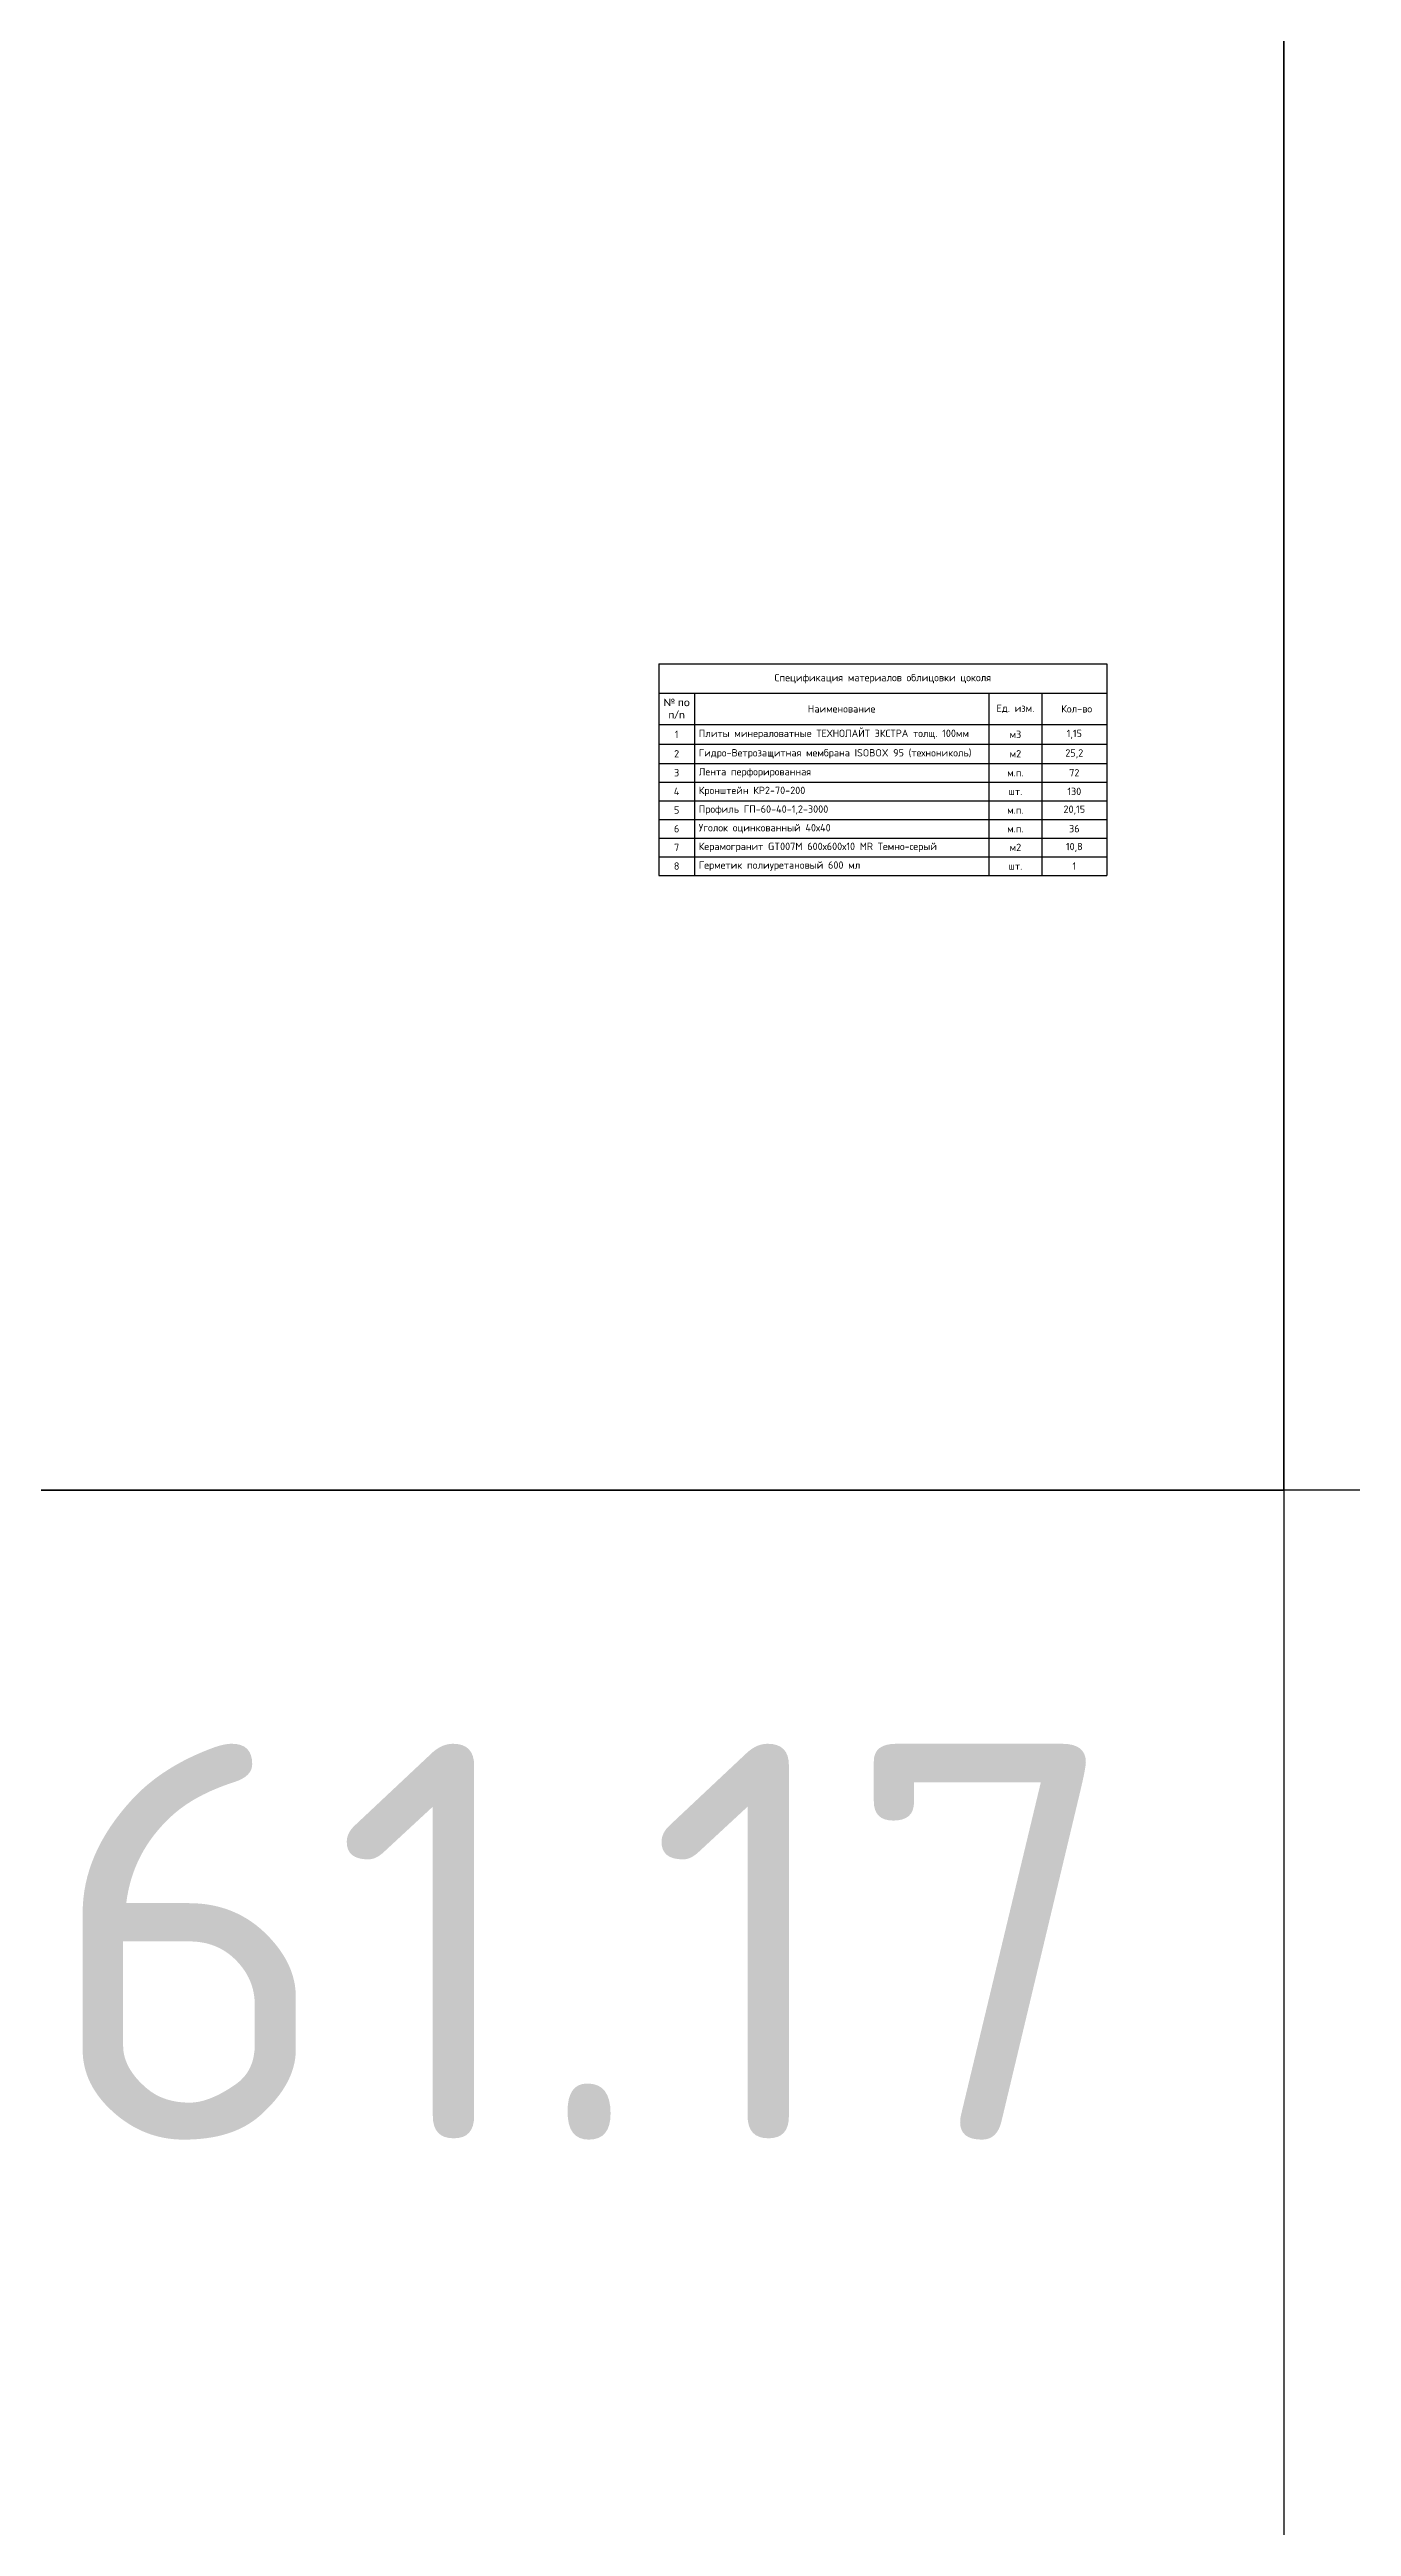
# Model space of a CAD drawing. Header units: millimetres. Extents: x -3689 to 2955806, y -724709 to -635850.
# Drawn here: x 2942281 to 2943926, y -721430 to -718301 of the extents above; entities that cross this region are included whole.
import ezdxf

# ---------------------------------------------------------------- set-up
doc = ezdxf.new("R2010")
doc.units = ezdxf.units.MM
doc.layers.add('_Выноска', color=7, linetype='Continuous', lineweight=15)
doc.layers.add('Стены', color=7, linetype='Continuous', lineweight=18)
doc.styles.add('стиль1', font='isocpeur.ttf')

# ---------------------------------------------------------------- blocks, each defined once
blk = doc.blocks.new('*T451')
at = {"layer": '_Выноска', "linetype": 'ByBlock', "lineweight": -2, "transparency": 16777216}
for p, q in [((0, 0), (565.7, 0)), ((565.7, 0), (565.7, -267.1)), ((0, -37.2), (565.7, -37.2)), ((0, -37.2), (0, -267.1)), ((44.7, -37.2), (44.7, -267.1)), ((416.8, -37.2), (416.8, -267.1)), ((483.8, -37.2), (483.8, -267.1)), ((0, -76.4), (565.7, -76.4)), ((0, -101.5), (565.7, -101.5)), ((0, -125.7), (565.7, -125.7)), ((0, -149.3), (565.7, -149.3)), ((0, -172.9), (565.7, -172.9)), ((0, -196.4), (565.7, -196.4)), ((0, -220), (565.7, -220)), ((0, -243.6), (565.7, -243.6)), ((0, -267.1), (565.7, -267.1))]:
    blk.add_line(p, q, dxfattribs=at)
at = {"layer": '_Выноска', "color": 0, "linetype": 'ByBlock', "lineweight": -2, "transparency": 16777216}
blk.add_line((0, 0), (0, -37.2), dxfattribs=at)
at = {"layer": '_Выноска', "color": 0, "transparency": 16777216, "char_height": 9.304}
for s, insert, width, attachment_point in [('{\\fISOCPEUR|b0|i0|c204|p34;Спецификация материалов облицовки цоколя}', (282.8, -18.6), 554.515, 5), ('{\\fCalibri|b0|i0|c204|p34;№ по \\fCalibri|b0|i0|c0|p34;n/n}', (22.3, -56.8), 33.494, 5), ('{\\fISOCPEUR|b0|i0|c204|p34;Наименование}', (230.7, -56.8), 360.993, 5), ('{\\fISOCPEUR|b0|i0|c0;Ед. изм.', (450.3, -56.8), 55.824, 5), ('{\\fISOCPEUR|b0|i0|c0; Кол-во ', (524.7, -56.8), 70.71, 5), ('{\\fISOCPEUR|b0|i0|c0;1', (22.3, -89), 33.494, 5), ('{\\fISOCPEUR|b0|i0|c0;Плиты минераловатные ТЕХНОЛАЙТ ЭКСТРА толщ. 100мм', (50.2, -89), 360.993, 4), ('{\\fISOCPEUR|b0|i0|c0;м3', (450.3, -89), 55.824, 5), ('{\\fISOCPEUR|b0|i0|c204|p34;1,15}', (524.7, -89), 70.71, 5), ('{\\fISOCPEUR|b0|i0|c204|p34;2}', (22.3, -113.6), 33.494, 5), ('{\\fISOCPEUR|b0|i0|c204|p34;Гидро-Ветрозащитная мембрана ISOBOX 95 (технониколь)}', (50.2, -113.6), 360.993, 4), ('{\\fISOCPEUR|b0|i0|c0;м2', (450.3, -113.6), 55.824, 5), ('{\\fISOCPEUR|b0|i0|c204|p34;25,2}', (524.7, -113.6), 70.71, 5), ('{\\fISOCPEUR|b0|i0|c204|p34;4', (22.3, -161.1), 33.494, 5), ('{\\fISOCPEUR|b0|i0|c0|p34;3', (22.3, -137.5), 33.494, 5), ('{\\fISOCPEUR|b0|i0|c0;Лента перфорированная', (50.2, -137.5), 360.993, 4), ('{\\fISOCPEUR|b0|i0|c0;Кронштейн КР2-70-200', (50.2, -161.1), 360.993, 4), ('{\\fISOCPEUR|b0|i0|c0;м.п.', (450.3, -137.5), 55.824, 5), ('{\\fISOCPEUR|b0|i0|c204|p34;130}', (524.7, -161.1), 70.71, 5), ('{\\fISOCPEUR|b0|i0|c204|p34;72}', (524.7, -137.5), 70.71, 5), ('{\\fISOCPEUR|b0|i0|c0|p34;5', (22.3, -184.7), 33.494, 5), ('{\\fISOCPEUR|b0|i0|c0;Профиль ГП-60-40-1,2-3000', (50.2, -184.7), 360.993, 4), ('{\\fISOCPEUR|b0|i0|c0;м.п.', (450.3, -184.7), 55.824, 5), ('{\\fISOCPEUR|b0|i0|c0;шт.', (450.3, -161.1), 55.824, 5), ('{\\fISOCPEUR|b0|i0|c204|p34;20,15}', (524.7, -184.7), 70.71, 5), ('{\\fISOCPEUR|b0|i0|c204|p34;6', (22.3, -208.2), 33.494, 5), ('{\\fISOCPEUR|b0|i0|c0;Уголок оцинкованный 40х40', (50.2, -208.2), 360.993, 4), ('{\\fISOCPEUR|b0|i0|c0;м.п.', (450.3, -208.2), 55.824, 5), ('{\\fISOCPEUR|b0|i0|c204|p34;36}', (524.7, -208.2), 70.71, 5), ('{\\fISOCPEUR|b0|i0|c0|p34;7', (22.3, -231.8), 33.494, 5), ('{\\fISOCPEUR|b0|i0|c0;Керамогранит GT007М 600х600х10 MR Темно-серый', (50.2, -231.8), 360.993, 4), ('{\\fISOCPEUR|b0|i0|c204|p34;Герметик полиуретановый 600 мл}', (50.2, -255.4), 360.993, 4), ('{\\fISOCPEUR|b0|i0|c0;м2', (450.3, -231.8), 55.824, 5), ('{\\fISOCPEUR|b0|i0|c204|p34;10,8}', (524.7, -231.8), 70.71, 5), ('{\\fISOCPEUR|b0|i0|c204|p34;8', (22.3, -255.4), 33.494, 5), ('{\\fISOCPEUR|b0|i0|c0;шт.', (450.3, -255.4), 55.824, 5), ('{\\fISOCPEUR|b0|i0|c204|p34;1}', (524.7, -255.4), 70.71, 5)]:
    blk.add_mtext(s, dxfattribs=dict(at, insert=insert, width=width, attachment_point=attachment_point))

msp = doc.modelspace()

# ---------------------------------------------------------------- linework, layer by layer
at = {"color": 4}
for points in [[(2939566.8, -715532.9), (2943840.6, -715532.9), (2943840.6, -720120.8), (2939566.8, -720120.8)], [(2943840.6, -715532.9), (2948114.4, -715532.9), (2948114.4, -720120.8), (2943840.6, -720120.8)]]:
    msp.add_lwpolyline(points, close=True, dxfattribs=at)
at = {"color": 230, "true_color": 0xff0080}
msp.add_lwpolyline([(2939566.8, -720120.8), (2943840.6, -720120.8), (2943840.6, -724708.6), (2939566.8, -724708.6)], close=True, dxfattribs=at)

# ---------------------------------------------------------------- block references
msp.add_blockref('*T451', (2943051, -719077))

# ---------------------------------------------------------------- texts
at = {"layer": 'Стены', "color": 0, "style": 'стиль1'}
msp.add_text('61.17', height=500, dxfattribs=at).set_placement((2942276.4, -720941))

doc.saveas('drawing.dxf')
